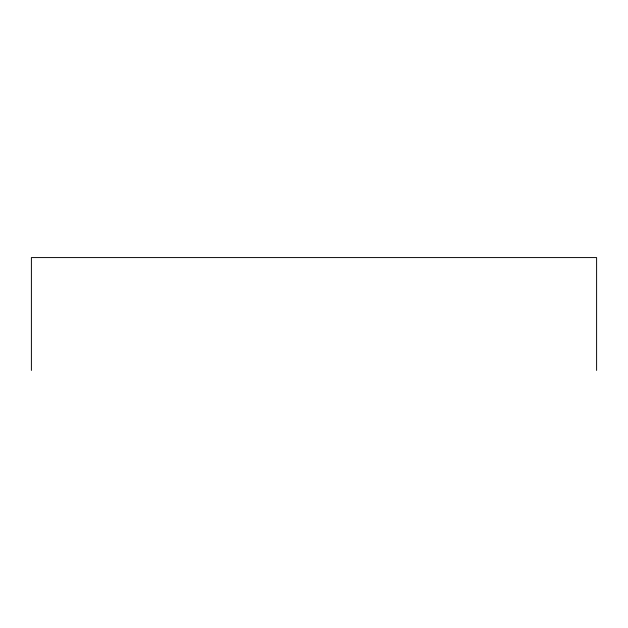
<?xml version="1.0" encoding="UTF-8"?>
<svg xmlns="http://www.w3.org/2000/svg" width="628" height="628" viewBox="0 0 628 628"><rect width="100%" height="100%" fill="white"/><g stroke="black" fill="none" stroke-linecap="round" stroke-linejoin="round"><path stroke-width="0.94" d="M596.6 370.426L596.6 257.574L31.4 257.574L31.4 370.426"/></g></svg>
